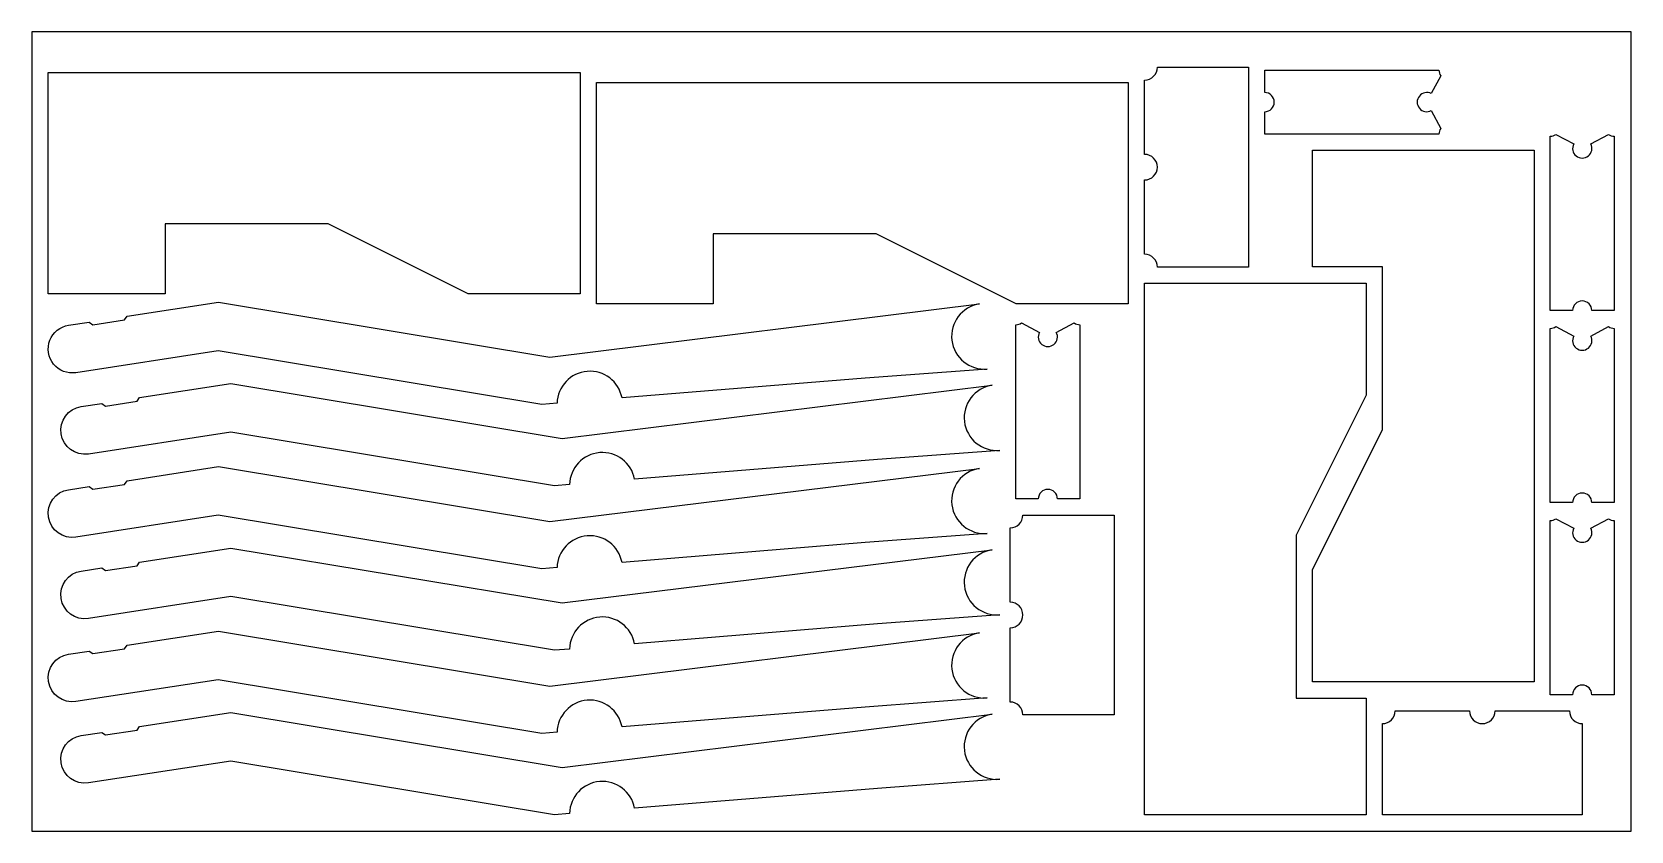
# Model space of a CAD drawing. Header units: metres. Extents: x 0 to 1000, y 0 to 500.
import ezdxf

# ---------------------------------------------------------------- set-up
doc = ezdxf.new("R2010")
doc.units = ezdxf.units.M

msp = doc.modelspace()

# ---------------------------------------------------------------- linework, layer by layer
for points in [[(0, 0), (1000, 0), (1000, 500), (0, 500)], [(83.2, 336.1), (10.2, 336.1), (10.2, 474.7), (342.8, 474.7), (342.8, 336.1), (272.7, 336.1), (185.2, 379.9), (83.2, 379.9)], [(426, 329.8), (353, 329.8), (353, 468.4), (685.6, 468.4), (685.6, 329.8), (615.5, 329.8), (528, 373.6), (426, 373.6)], [(800.8, 353), (800.8, 426), (939.4, 426), (939.4, 93.4), (800.8, 93.4), (800.8, 163.6), (844.6, 251), (844.6, 353)], [(834.4, 83.2), (834.4, 10.2), (695.8, 10.2), (695.8, 342.8), (834.4, 342.8), (834.4, 272.7), (790.6, 185.2), (790.6, 83.2)]]:
    msp.add_lwpolyline(points, close=True)
for points in [[(760.8, 352.9), (703.8, 352.9, 0.41421), (695.8, 360.9), (695.8, 407.4, 1), (695.8, 423.4), (695.8, 469.9, 0.41421), (703.8, 477.9), (760.8, 477.9)], [(770.9, 436.1), (770.9, 450.1, 1), (770.9, 462.1), (770.9, 476.1), (879.9, 476.1, 0.15721), (881, 472.6), (875.1, 461.4, 1.66715), (875.1, 450.8), (881, 439.6, 0.15721), (879.9, 436.1)], [(989.5, 325.7), (975.5, 325.7, 1), (963.5, 325.7), (949.5, 325.7), (949.5, 434.7, 0.15721), (953, 435.8), (964.2, 429.9, 1.66715), (974.8, 429.9), (986, 435.8, 0.15721), (989.5, 434.7)], [(116.4, 300.5), (27.5, 286.8, -1), (22.9, 316.5), (35.8, 318.4), (38, 316.8), (57.8, 319.8), (59.5, 322.1), (116.6, 330.9), (323.8, 296.5), (592.5, 329.8, 0.96622), (597.4, 289.1), (521, 283.4), (369, 271, 0.90064), (328.4, 267.7), (318.9, 266.9)], [(655.3, 207.8), (641.3, 207.8, 1), (629.3, 207.8), (615.3, 207.8), (615.3, 316.8, 0.15721), (618.8, 317.9), (630, 312, 1.66715), (640.6, 312), (651.8, 317.9, 0.15721), (655.3, 316.8)], [(989.5, 205.5), (975.5, 205.5, 1), (963.5, 205.5), (949.5, 205.5), (949.5, 314.5, 0.15721), (953, 315.6), (964.2, 309.7, 1.66715), (974.8, 309.7), (986, 315.6, 0.15721), (989.5, 314.5)], [(124.3, 249.6), (35.3, 235.9, -1), (30.8, 265.6), (43.6, 267.5), (45.9, 265.9), (65.7, 268.9), (67.3, 271.2), (124.4, 280), (331.6, 245.6), (600.4, 278.9, 0.96622), (605.2, 238.2), (528.8, 232.5), (376.9, 220.1, 0.90064), (336.2, 216.8), (326.7, 216)], [(116.4, 197.6), (27.5, 183.9, -1), (22.9, 213.6), (35.8, 215.5), (38, 213.9), (57.8, 216.9), (59.5, 219.2), (116.6, 228), (323.8, 193.6), (592.5, 226.9, 0.96622), (597.4, 186.2), (521, 180.5), (369, 168.1, 0.90064), (328.4, 164.8), (318.9, 164)], [(676.7, 72.7), (619.7, 72.7, 0.41421), (611.7, 80.7), (611.7, 127.2, 1), (611.7, 143.2), (611.7, 189.7, 0.41421), (619.7, 197.7), (676.7, 197.7)], [(989.5, 85.3), (975.5, 85.3, 1), (963.5, 85.3), (949.5, 85.3), (949.5, 194.3, 0.15721), (953, 195.4), (964.2, 189.5, 1.66715), (974.8, 189.5), (986, 195.4, 0.15721), (989.5, 194.3)], [(124.3, 146.7), (35.3, 133, -1), (30.8, 162.7), (43.6, 164.6), (45.9, 163), (65.7, 166), (67.3, 168.3), (124.4, 177.1), (331.6, 142.7), (600.4, 176, 0.96622), (605.2, 135.3), (528.8, 129.6), (376.9, 117.2, 0.90064), (336.2, 113.9), (326.7, 113.1)], [(116.4, 94.7), (27.5, 81, -1), (22.9, 110.7), (35.8, 112.6), (38, 111), (57.8, 114), (59.5, 116.3), (116.6, 125.1), (323.8, 90.7), (592.5, 124, 0.96622), (597.4, 83.3), (521, 77.6), (369, 65.2, 0.90064), (328.4, 61.9), (318.9, 61.1)], [(124.3, 43.8), (35.3, 30.1, -1), (30.8, 59.8), (43.6, 61.7), (45.9, 60.1), (65.7, 63.1), (67.3, 65.4), (124.4, 74.2), (331.6, 39.8), (600.4, 73.1, 0.96622), (605.2, 32.4), (528.8, 26.7), (376.9, 14.3, 0.90064), (336.2, 11), (326.7, 10.2)], [(844.5, 10.2), (844.5, 67.2, 0.41421), (852.5, 75.2), (899, 75.2, 1), (915, 75.2), (961.5, 75.2, 0.41421), (969.5, 67.2), (969.5, 10.2)]]:
    msp.add_lwpolyline(points, format="xyb", close=True)

doc.saveas('drawing.dxf')
